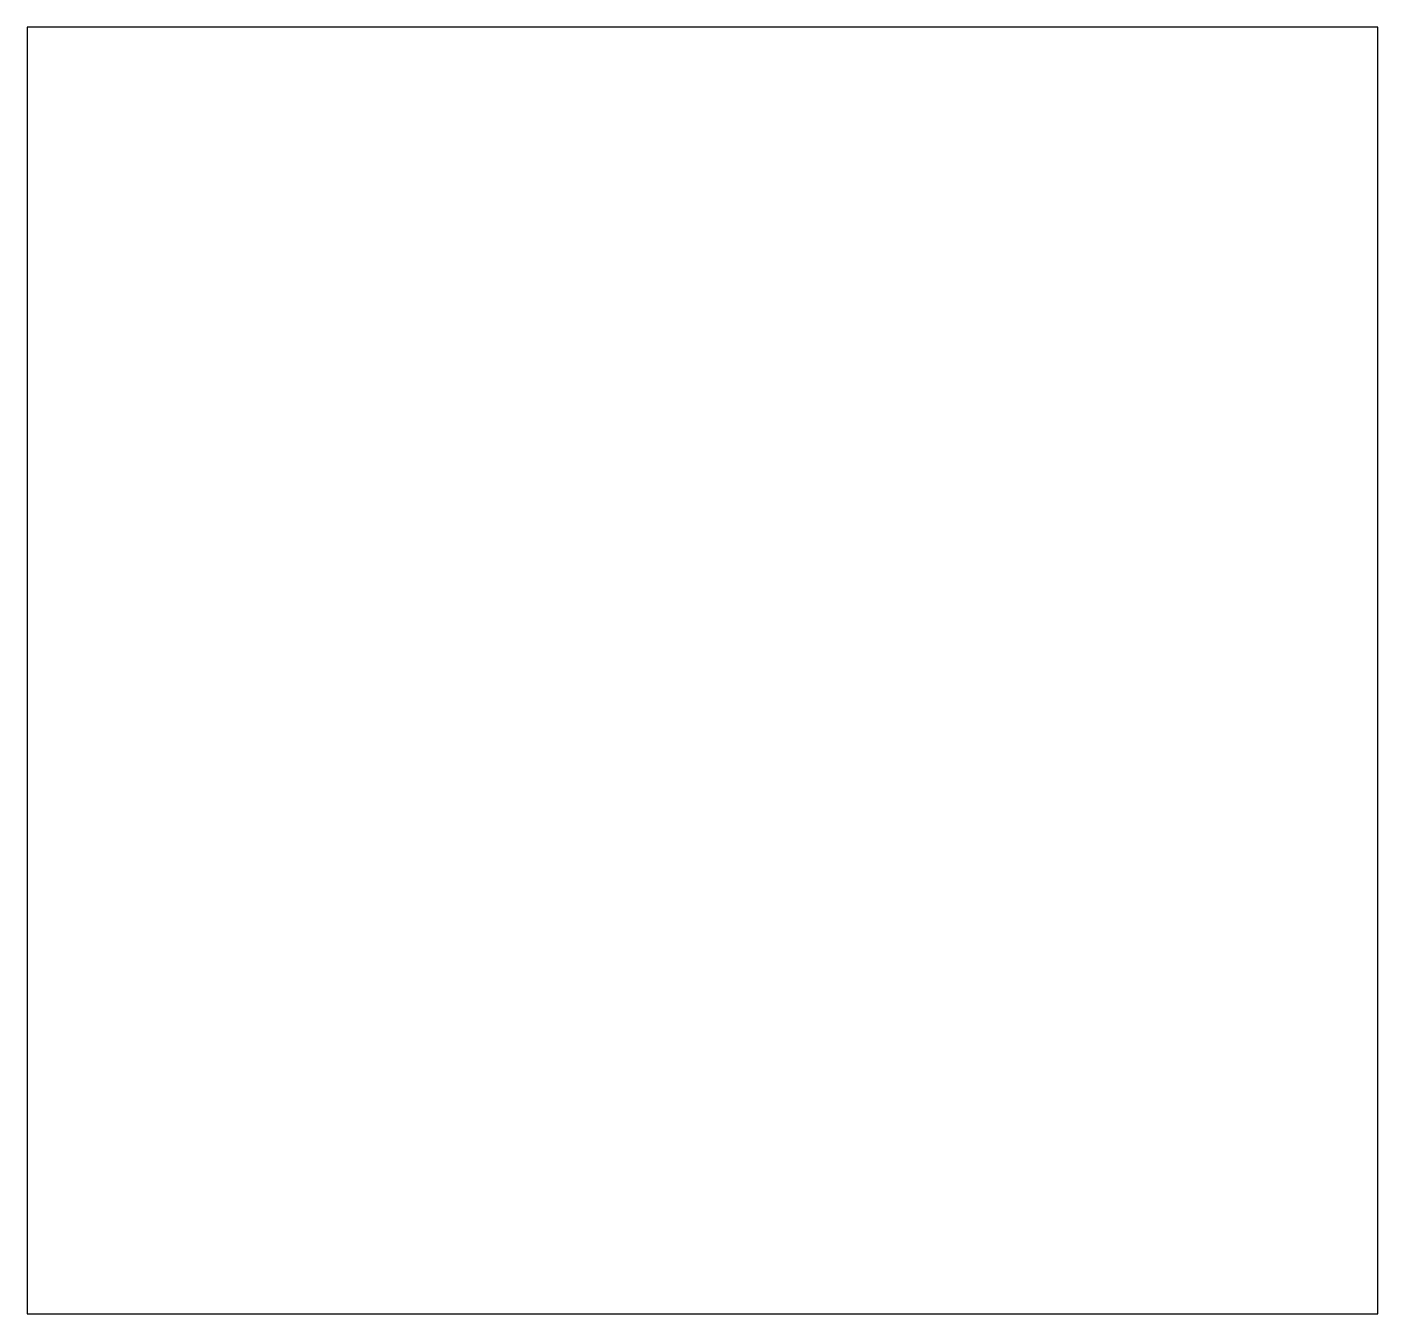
# Model space of a CAD drawing. Header units: millimetres. Extents: x -213 to -3, y 44 to 244.
import ezdxf

# ---------------------------------------------------------------- set-up
doc = ezdxf.new("R2010")
doc.units = ezdxf.units.MM

msp = doc.modelspace()

# ---------------------------------------------------------------- linework, layer by layer
at = {"color": 7, "linetype": 'Continuous', "lineweight": 25}
for p, q in [((-213, 244), (-213, 44)), ((-3, 244), (-213, 244)), ((-3, 44), (-3, 244)), ((-213, 44), (-3, 44))]:
    msp.add_line(p, q, dxfattribs=at)

doc.saveas('drawing.dxf')
